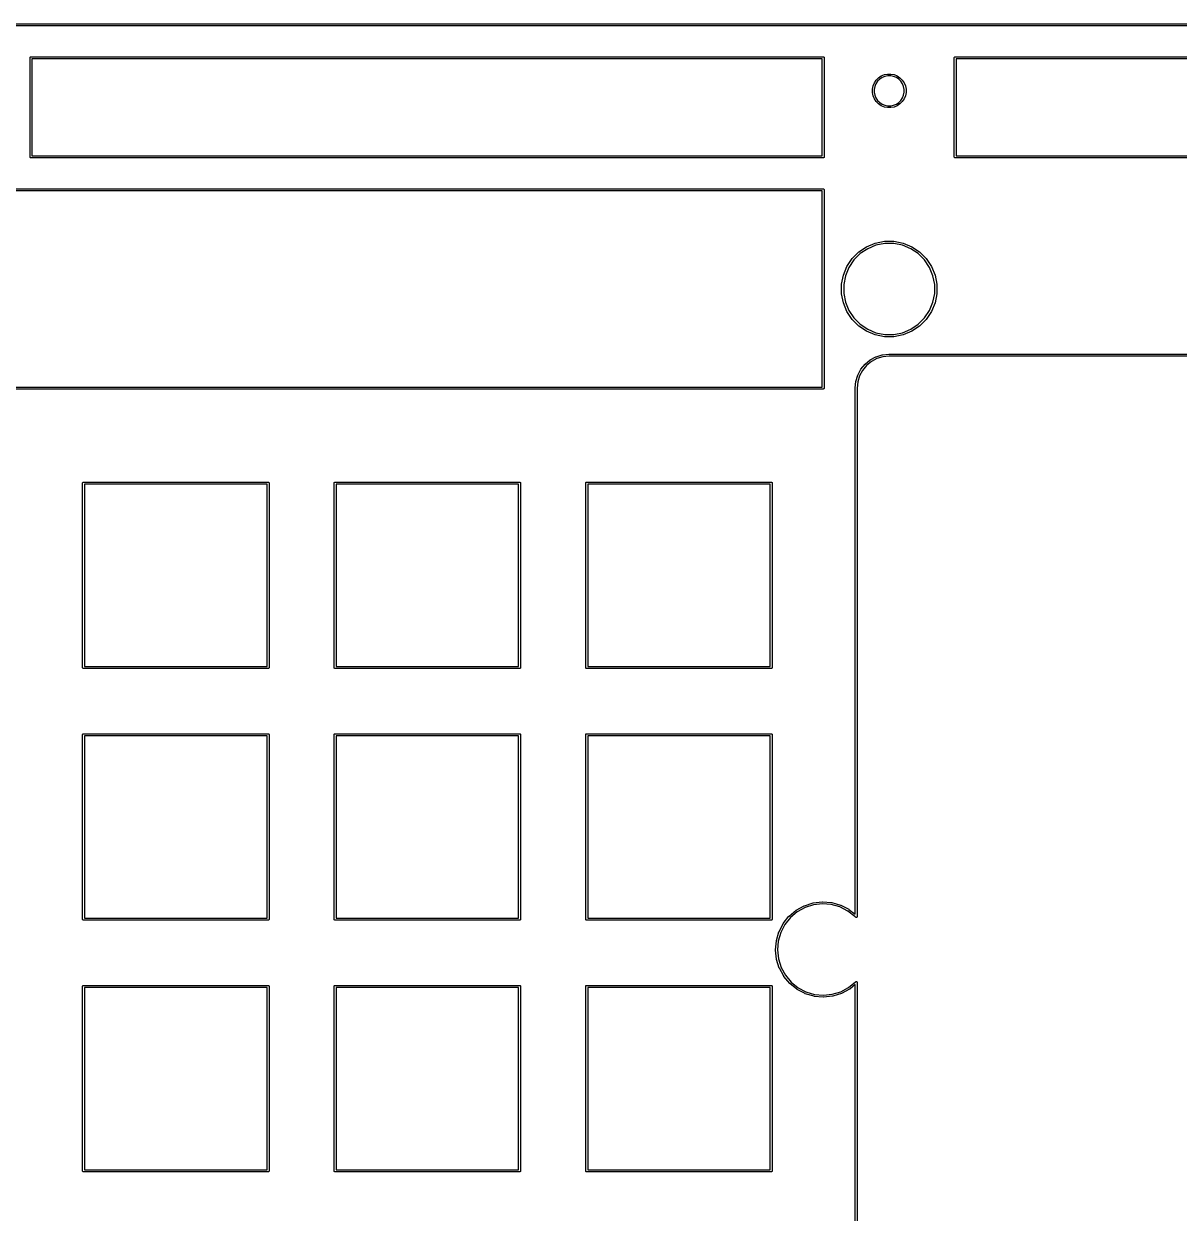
# Model space of a CAD drawing. Extents: x 22 to 393, y -205 to -25.
# Drawn here: x 119.5 to 207, y -115 to -24.9 of the extents above; entities that cross this region are included whole.
import ezdxf

# ---------------------------------------------------------------- set-up
doc = ezdxf.new("R2010")
doc.units = 0
doc.layers.add('BLACK', color=7, linetype='CONTINUOUS')

msp = doc.modelspace()

# ---------------------------------------------------------------- linework, layer by layer
at = {"layer": 'BLACK', "linetype": 'CONTINUOUS'}
for p, q in [((27.4963, -24.925), (387.504, -24.925)), ((387.497, -25.075), (27.5028, -25.075)), ((119.925, -27.5), (119.926, -27.4853)), ((119.925, -27.5037), (119.925, -27.5)), ((119.925, -34.9963), (119.925, -27.5037)), ((119.926, -27.4853), (119.93, -27.4712)), ((119.93, -27.4712), (119.937, -27.4581)), ((119.937, -27.4581), (119.947, -27.4467)), ((119.947, -27.4467), (119.958, -27.4373)), ((119.958, -27.4373), (119.971, -27.4304)), ((119.971, -27.4304), (119.985, -27.4261)), ((119.985, -27.4261), (119.996, -27.425)), ((119.996, -27.425), (120, -27.4246)), ((120, -27.4246), (120.004, -27.425)), ((120.004, -27.425), (179.996, -27.425)), ((120.075, -27.575), (120.075, -34.925)), ((179.925, -27.575), (120.075, -27.575)), ((179.925, -34.925), (179.925, -27.575)), ((179.996, -27.425), (180, -27.4246)), ((180, -27.4246), (180.004, -27.425)), ((180.004, -27.425), (180.015, -27.4261)), ((180.015, -27.4261), (180.029, -27.4304)), ((180.029, -27.4304), (180.042, -27.4373)), ((180.042, -27.4373), (180.053, -27.4467)), ((180.053, -27.4467), (180.063, -27.4581)), ((180.063, -27.4581), (180.07, -27.4712)), ((180.07, -27.4712), (180.074, -27.4853)), ((180.074, -27.4853), (180.075, -27.5)), ((180.075, -27.5), (180.075, -27.5037)), ((180.075, -27.5037), (180.075, -34.9963)), ((189.925, -27.5), (189.926, -27.4853)), ((189.925, -27.5037), (189.925, -27.5)), ((189.925, -34.9963), (189.925, -27.5037)), ((189.926, -27.4853), (189.93, -27.4712)), ((189.93, -27.4712), (189.937, -27.4581)), ((189.937, -27.4581), (189.947, -27.4467)), ((189.947, -27.4467), (189.958, -27.4373)), ((189.958, -27.4373), (189.971, -27.4304)), ((189.971, -27.4304), (189.985, -27.4261)), ((189.985, -27.4261), (189.996, -27.425)), ((189.996, -27.425), (190, -27.4246)), ((190, -27.4246), (190.004, -27.425)), ((190.004, -27.425), (214.996, -27.425)), ((190.075, -27.575), (190.075, -34.925)), ((214.925, -27.575), (190.075, -27.575)), ((184.397, -28.8711), (184.628, -28.7751)), ((184.628, -28.7751), (184.875, -28.7262)), ((184.875, -28.7262), (185.125, -28.7262)), ((185.125, -28.7262), (185.372, -28.7751)), ((185.372, -28.7751), (185.603, -28.8711)), ((183.726, -29.8745), (183.775, -29.6284)), ((183.775, -29.6284), (183.871, -29.3966)), ((183.909, -29.6691), (183.865, -29.8883)), ((183.871, -29.3966), (184.011, -29.188)), ((183.995, -29.4626), (183.909, -29.6691)), ((184.119, -29.2768), (183.995, -29.4626)), ((184.011, -29.188), (184.188, -29.0105)), ((184.277, -29.1188), (184.119, -29.2768)), ((184.188, -29.0105), (184.397, -28.8711)), ((184.463, -28.9946), (184.277, -29.1188)), ((184.669, -28.9091), (184.463, -28.9946)), ((184.888, -28.8655), (184.669, -28.9091)), ((185.112, -28.8655), (184.888, -28.8655)), ((185.331, -28.9091), (185.112, -28.8655)), ((185.537, -28.9946), (185.331, -28.9091)), ((185.723, -29.1188), (185.537, -28.9946)), ((185.603, -28.8711), (185.812, -29.0105)), ((185.881, -29.2768), (185.723, -29.1188)), ((185.812, -29.0105), (185.989, -29.188)), ((186.005, -29.4626), (185.881, -29.2768)), ((185.989, -29.188), (186.129, -29.3966)), ((186.091, -29.6691), (186.005, -29.4626)), ((186.135, -29.8883), (186.091, -29.6691)), ((186.129, -29.3966), (186.225, -29.6284)), ((186.225, -29.6284), (186.274, -29.8745)), ((183.726, -30.1255), (183.726, -29.8745)), ((183.775, -30.3716), (183.726, -30.1255)), ((183.871, -30.6034), (183.775, -30.3716)), ((183.865, -29.8883), (183.865, -30.1117)), ((183.865, -30.1117), (183.909, -30.3309)), ((184.011, -30.812), (183.871, -30.6034)), ((183.909, -30.3309), (183.995, -30.5374)), ((183.995, -30.5374), (184.119, -30.7232)), ((185.881, -30.7232), (186.005, -30.5374)), ((186.129, -30.6034), (185.989, -30.812)), ((186.005, -30.5374), (186.091, -30.3309)), ((186.091, -30.3309), (186.135, -30.1117)), ((186.225, -30.3716), (186.129, -30.6034)), ((186.135, -30.1117), (186.135, -29.8883)), ((186.274, -30.1255), (186.225, -30.3716)), ((186.274, -29.8745), (186.274, -30.1255)), ((184.188, -30.9895), (184.011, -30.812)), ((184.119, -30.7232), (184.277, -30.8812)), ((184.397, -31.1289), (184.188, -30.9895)), ((184.277, -30.8812), (184.463, -31.0054)), ((184.628, -31.2249), (184.397, -31.1289)), ((184.463, -31.0054), (184.669, -31.0909)), ((184.875, -31.2738), (184.628, -31.2249)), ((184.669, -31.0909), (184.888, -31.1345)), ((185.125, -31.2738), (184.875, -31.2738)), ((184.888, -31.1345), (185.112, -31.1345)), ((185.112, -31.1345), (185.331, -31.0909)), ((185.372, -31.2249), (185.125, -31.2738)), ((185.331, -31.0909), (185.537, -31.0054)), ((185.603, -31.1289), (185.372, -31.2249)), ((185.537, -31.0054), (185.723, -30.8812)), ((185.812, -30.9895), (185.603, -31.1289)), ((185.723, -30.8812), (185.881, -30.7232)), ((185.989, -30.812), (185.812, -30.9895)), ((119.925, -35), (119.925, -34.9963)), ((119.926, -35.0147), (119.925, -35)), ((119.93, -35.0288), (119.926, -35.0147)), ((119.937, -35.0419), (119.93, -35.0288)), ((119.947, -35.0533), (119.937, -35.0419)), ((119.958, -35.0627), (119.947, -35.0533)), ((119.971, -35.0696), (119.958, -35.0627)), ((119.985, -35.0739), (119.971, -35.0696)), ((120, -35.0754), (119.985, -35.0739)), ((120.004, -35.075), (120, -35.0754)), ((179.996, -35.075), (120.004, -35.075)), ((120.075, -34.925), (179.925, -34.925)), ((180, -35.0754), (179.996, -35.075)), ((180.004, -35.075), (180, -35.0754)), ((180.015, -35.0739), (180.004, -35.075)), ((180.029, -35.0696), (180.015, -35.0739)), ((180.042, -35.0627), (180.029, -35.0696)), ((180.053, -35.0533), (180.042, -35.0627)), ((180.063, -35.0419), (180.053, -35.0533)), ((180.07, -35.0288), (180.063, -35.0419)), ((180.074, -35.0147), (180.07, -35.0288)), ((180.075, -35), (180.074, -35.0147)), ((180.075, -34.9963), (180.075, -35)), ((189.925, -35), (189.925, -34.9963)), ((189.926, -35.0147), (189.925, -35)), ((189.93, -35.0288), (189.926, -35.0147)), ((189.937, -35.0419), (189.93, -35.0288)), ((189.947, -35.0533), (189.937, -35.0419)), ((189.958, -35.0627), (189.947, -35.0533)), ((189.971, -35.0696), (189.958, -35.0627)), ((189.985, -35.0739), (189.971, -35.0696)), ((190, -35.0754), (189.985, -35.0739)), ((190.004, -35.075), (190, -35.0754)), ((214.996, -35.075), (190.004, -35.075)), ((190.075, -34.925), (214.925, -34.925)), ((75.0037, -37.425), (179.996, -37.425)), ((179.925, -37.575), (75.075, -37.575)), ((179.925, -52.425), (179.925, -37.575)), ((179.996, -37.425), (180, -37.4246)), ((180, -37.4246), (180.004, -37.425)), ((180.004, -37.425), (180.015, -37.4261)), ((180.015, -37.4261), (180.029, -37.4304)), ((180.029, -37.4304), (180.042, -37.4373)), ((180.042, -37.4373), (180.053, -37.4467)), ((180.053, -37.4467), (180.063, -37.4581)), ((180.063, -37.4581), (180.07, -37.4712)), ((180.07, -37.4712), (180.074, -37.4853)), ((180.074, -37.4853), (180.075, -37.5)), ((180.075, -37.5), (180.075, -37.5037)), ((180.075, -37.5037), (180.075, -52.4963)), ((183.946, -41.5258), (184.644, -41.3869)), ((184.644, -41.3869), (185.356, -41.3869)), ((185.356, -41.3869), (186.054, -41.5258)), ((182.194, -42.6968), (182.697, -42.1936)), ((182.697, -42.1936), (183.289, -41.7982)), ((183.369, -41.9481), (182.805, -42.325)), ((183.289, -41.7982), (183.946, -41.5258)), ((183.995, -41.6885), (183.369, -41.9481)), ((184.661, -41.5561), (183.995, -41.6885)), ((185.339, -41.5561), (184.661, -41.5561)), ((186.005, -41.6885), (185.339, -41.5561)), ((186.631, -41.9481), (186.005, -41.6885)), ((186.054, -41.5258), (186.711, -41.7982)), ((187.195, -42.325), (186.631, -41.9481)), ((186.711, -41.7982), (187.303, -42.1936)), ((187.303, -42.1936), (187.806, -42.6968)), ((181.798, -43.2886), (182.194, -42.6968)), ((182.325, -42.8047), (181.948, -43.3687)), ((182.805, -42.325), (182.325, -42.8047)), ((187.675, -42.8047), (187.195, -42.325)), ((188.052, -43.3687), (187.675, -42.8047)), ((187.806, -42.6968), (188.202, -43.2886)), ((181.387, -44.6441), (181.526, -43.9461)), ((181.526, -43.9461), (181.798, -43.2886)), ((181.688, -43.9955), (181.556, -44.6608)), ((181.948, -43.3687), (181.688, -43.9955)), ((188.312, -43.9955), (188.052, -43.3687)), ((188.202, -43.2886), (188.474, -43.9461)), ((188.444, -44.6608), (188.312, -43.9955)), ((188.474, -43.9461), (188.613, -44.6441)), ((181.387, -45.3559), (181.387, -44.6441)), ((181.556, -44.6608), (181.556, -45.3392)), ((188.444, -45.3392), (188.444, -44.6608)), ((188.613, -44.6441), (188.613, -45.3559)), ((181.526, -46.0539), (181.387, -45.3559)), ((181.556, -45.3392), (181.688, -46.0045)), ((188.312, -46.0045), (188.444, -45.3392)), ((188.613, -45.3559), (188.474, -46.0539)), ((181.798, -46.7114), (181.526, -46.0539)), ((181.688, -46.0045), (181.948, -46.6313)), ((182.194, -47.3032), (181.798, -46.7114)), ((181.948, -46.6313), (182.325, -47.1953)), ((187.675, -47.1953), (188.052, -46.6313)), ((188.202, -46.7114), (187.806, -47.3032)), ((188.052, -46.6313), (188.312, -46.0045)), ((188.474, -46.0539), (188.202, -46.7114)), ((182.697, -47.8064), (182.194, -47.3032)), ((182.325, -47.1953), (182.805, -47.675)), ((182.805, -47.675), (183.369, -48.0519)), ((186.631, -48.0519), (187.195, -47.675)), ((187.195, -47.675), (187.675, -47.1953)), ((187.806, -47.3032), (187.303, -47.8064)), ((183.289, -48.2018), (182.697, -47.8064)), ((183.946, -48.4742), (183.289, -48.2018)), ((183.369, -48.0519), (183.995, -48.3115)), ((184.644, -48.6131), (183.946, -48.4742)), ((183.995, -48.3115), (184.661, -48.4439)), ((185.356, -48.6131), (184.644, -48.6131)), ((184.661, -48.4439), (185.339, -48.4439)), ((185.339, -48.4439), (186.005, -48.3115)), ((186.054, -48.4742), (185.356, -48.6131)), ((186.005, -48.3115), (186.631, -48.0519)), ((186.711, -48.2018), (186.054, -48.4742)), ((187.303, -47.8064), (186.711, -48.2018)), ((183.178, -50.6806), (183.554, -50.3696)), ((183.554, -50.3696), (183.555, -50.369)), ((183.554, -50.3696), (183.554, -50.3696)), ((183.554, -50.3696), (183.554, -50.3696)), ((183.555, -50.369), (183.561, -50.3652)), ((183.561, -50.3652), (183.566, -50.3614)), ((183.566, -50.3614), (183.996, -50.1294)), ((184.06, -50.2648), (183.644, -50.4899)), ((183.996, -50.1289), (184.003, -50.1263)), ((183.996, -50.1294), (183.996, -50.1289)), ((184.003, -50.1263), (184.009, -50.1237)), ((184.009, -50.1237), (184.475, -49.9794)), ((184.512, -50.1249), (184.06, -50.2648)), ((184.475, -49.9794), (184.476, -49.9791)), ((184.475, -49.9794), (184.475, -49.9794)), ((184.476, -49.9791), (184.483, -49.9778)), ((184.483, -49.9778), (184.489, -49.9765)), ((184.489, -49.9765), (184.975, -49.9255)), ((184.987, -50.075), (184.512, -50.1249)), ((184.975, -49.9255), (184.976, -49.9254)), ((184.976, -49.9254), (184.979, -49.9254)), ((184.979, -49.9254), (184.982, -49.9251)), ((184.982, -49.9251), (184.996, -49.925)), ((185, -50.075), (184.987, -50.075)), ((184.996, -49.925), (184.996, -49.925)), ((184.996, -49.925), (220.004, -49.925)), ((219.996, -50.075), (185, -50.075)), ((182.622, -51.5121), (182.851, -51.0813)), ((182.98, -51.1582), (182.758, -51.576)), ((182.851, -51.0813), (182.852, -51.0804)), ((182.852, -51.0804), (182.856, -51.0748)), ((182.856, -51.0748), (182.86, -51.0691)), ((182.86, -51.0691), (183.168, -50.691)), ((183.28, -50.7915), (182.98, -51.1582)), ((183.168, -50.691), (183.169, -50.6902)), ((183.169, -50.6902), (183.173, -50.6855)), ((183.173, -50.6855), (183.178, -50.6806)), ((183.644, -50.4899), (183.28, -50.7915)), ((182.425, -52.4927), (182.473, -52.0071)), ((182.473, -52.0061), (182.474, -51.9994)), ((182.473, -52.0071), (182.473, -52.0061)), ((182.473, -52.0071), (182.473, -52.0071)), ((182.473, -52.0071), (182.473, -52.0071)), ((182.474, -51.9994), (182.476, -51.9927)), ((182.476, -51.9927), (182.617, -51.5256)), ((182.622, -52.0291), (182.575, -52.5037)), ((182.617, -51.5246), (182.62, -51.5184)), ((182.617, -51.5256), (182.617, -51.5246)), ((182.62, -51.5184), (182.622, -51.5121)), ((182.758, -51.576), (182.622, -52.0291)), ((179.996, -52.575), (75.0037, -52.575)), ((75.075, -52.425), (179.925, -52.425)), ((180, -52.5754), (179.996, -52.575)), ((180.004, -52.575), (180, -52.5754)), ((180.015, -52.5739), (180.004, -52.575)), ((180.029, -52.5696), (180.015, -52.5739)), ((180.042, -52.5627), (180.029, -52.5696)), ((180.053, -52.5533), (180.042, -52.5627)), ((180.063, -52.5419), (180.053, -52.5533)), ((180.07, -52.5288), (180.063, -52.5419)), ((180.074, -52.5147), (180.07, -52.5288)), ((180.075, -52.5), (180.074, -52.5147)), ((180.075, -52.4963), (180.075, -52.5)), ((182.425, -52.4963), (182.425, -52.4927)), ((182.425, -52.4927), (182.425, -52.4927)), ((182.425, -92.3354), (182.425, -52.4963)), ((182.575, -52.5037), (182.575, -92.5)), ((123.907, -59.69), (123.909, -59.6751)), ((123.908, -59.6937), (123.907, -59.69)), ((123.908, -73.6563), (123.908, -59.6937)), ((123.909, -59.6751), (123.913, -59.6607)), ((123.913, -59.6607), (123.92, -59.6475)), ((123.92, -59.6475), (123.93, -59.6359)), ((123.93, -59.6359), (123.941, -59.6263)), ((123.941, -59.6263), (123.954, -59.6193)), ((123.954, -59.6193), (123.969, -59.6149)), ((123.969, -59.6149), (123.98, -59.6138)), ((123.98, -59.6138), (123.984, -59.6134)), ((123.984, -59.6134), (123.987, -59.6138)), ((123.987, -59.6138), (137.95, -59.6138)), ((124.06, -59.7662), (124.06, -73.5838)), ((137.878, -59.7662), (124.06, -59.7662)), ((137.878, -73.5838), (137.878, -59.7662)), ((137.95, -59.6138), (137.954, -59.6134)), ((137.954, -59.6134), (137.957, -59.6138)), ((137.957, -59.6138), (137.969, -59.6149)), ((137.969, -59.6149), (137.983, -59.6193)), ((137.983, -59.6193), (137.996, -59.6263)), ((137.996, -59.6263), (138.008, -59.6359)), ((138.008, -59.6359), (138.017, -59.6475)), ((138.017, -59.6475), (138.024, -59.6607)), ((138.024, -59.6607), (138.029, -59.6751)), ((138.029, -59.6751), (138.03, -59.69)), ((138.03, -59.69), (138.03, -59.6937)), ((138.03, -59.6937), (138.03, -73.6563)), ((142.957, -59.69), (142.959, -59.6751)), ((142.958, -59.6937), (142.957, -59.69)), ((142.958, -73.6563), (142.958, -59.6937)), ((142.959, -59.6751), (142.963, -59.6607)), ((142.963, -59.6607), (142.97, -59.6475)), ((142.97, -59.6475), (142.98, -59.6359)), ((142.98, -59.6359), (142.991, -59.6263)), ((142.991, -59.6263), (143.004, -59.6193)), ((143.004, -59.6193), (143.019, -59.6149)), ((143.019, -59.6149), (143.03, -59.6138)), ((143.03, -59.6138), (143.034, -59.6134)), ((143.034, -59.6134), (143.037, -59.6138)), ((143.037, -59.6138), (157, -59.6138)), ((143.11, -59.7662), (143.11, -73.5838)), ((156.928, -59.7662), (143.11, -59.7662)), ((156.928, -73.5838), (156.928, -59.7662)), ((157, -59.6138), (157.004, -59.6134)), ((157.004, -59.6134), (157.007, -59.6138)), ((157.007, -59.6138), (157.019, -59.6149)), ((157.019, -59.6149), (157.033, -59.6193)), ((157.033, -59.6193), (157.046, -59.6263)), ((157.046, -59.6263), (157.058, -59.6359)), ((157.058, -59.6359), (157.067, -59.6475)), ((157.067, -59.6475), (157.074, -59.6607)), ((157.074, -59.6607), (157.079, -59.6751)), ((157.079, -59.6751), (157.08, -59.69)), ((157.08, -59.69), (157.08, -59.6937)), ((157.08, -59.6937), (157.08, -73.6563)), ((162.007, -59.69), (162.009, -59.6751)), ((162.008, -59.6937), (162.007, -59.69)), ((162.008, -73.6563), (162.008, -59.6937)), ((162.009, -59.6751), (162.013, -59.6607)), ((162.013, -59.6607), (162.02, -59.6475)), ((162.02, -59.6475), (162.03, -59.6359)), ((162.03, -59.6359), (162.041, -59.6263)), ((162.041, -59.6263), (162.054, -59.6193)), ((162.054, -59.6193), (162.069, -59.6149)), ((162.069, -59.6149), (162.08, -59.6138)), ((162.08, -59.6138), (162.084, -59.6134)), ((162.084, -59.6134), (162.087, -59.6138)), ((162.087, -59.6138), (176.05, -59.6138)), ((162.16, -59.7662), (162.16, -73.5838)), ((175.978, -59.7662), (162.16, -59.7662)), ((175.978, -73.5838), (175.978, -59.7662)), ((176.05, -59.6138), (176.054, -59.6134)), ((176.054, -59.6134), (176.057, -59.6138)), ((176.057, -59.6138), (176.069, -59.6149)), ((176.069, -59.6149), (176.083, -59.6193)), ((176.083, -59.6193), (176.096, -59.6263)), ((176.096, -59.6263), (176.108, -59.6359)), ((176.108, -59.6359), (176.117, -59.6475)), ((176.117, -59.6475), (176.124, -59.6607)), ((176.124, -59.6607), (176.129, -59.6751)), ((176.129, -59.6751), (176.13, -59.69)), ((176.13, -59.69), (176.13, -59.6937)), ((176.13, -59.6937), (176.13, -73.6563)), ((123.907, -73.66), (123.908, -73.6563)), ((123.909, -73.6749), (123.907, -73.66)), ((123.913, -73.6893), (123.909, -73.6749)), ((123.92, -73.7025), (123.913, -73.6893)), ((123.93, -73.7141), (123.92, -73.7025)), ((123.941, -73.7237), (123.93, -73.7141)), ((123.954, -73.7307), (123.941, -73.7237)), ((123.969, -73.7351), (123.954, -73.7307)), ((123.984, -73.7366), (123.969, -73.7351)), ((123.987, -73.7362), (123.984, -73.7366)), ((137.95, -73.7362), (123.987, -73.7362)), ((124.06, -73.5838), (137.878, -73.5838)), ((137.954, -73.7366), (137.95, -73.7362)), ((137.957, -73.7362), (137.954, -73.7366)), ((137.969, -73.7351), (137.957, -73.7362)), ((137.983, -73.7307), (137.969, -73.7351)), ((137.996, -73.7237), (137.983, -73.7307)), ((138.008, -73.7141), (137.996, -73.7237)), ((138.017, -73.7025), (138.008, -73.7141)), ((138.024, -73.6893), (138.017, -73.7025)), ((138.029, -73.6749), (138.024, -73.6893)), ((138.03, -73.66), (138.029, -73.6749)), ((138.03, -73.6563), (138.03, -73.66)), ((142.957, -73.66), (142.958, -73.6563)), ((142.959, -73.6749), (142.957, -73.66)), ((142.963, -73.6893), (142.959, -73.6749)), ((142.97, -73.7025), (142.963, -73.6893)), ((142.98, -73.7141), (142.97, -73.7025)), ((142.991, -73.7237), (142.98, -73.7141)), ((143.004, -73.7307), (142.991, -73.7237)), ((143.019, -73.7351), (143.004, -73.7307)), ((143.034, -73.7366), (143.019, -73.7351)), ((143.037, -73.7362), (143.034, -73.7366)), ((157, -73.7362), (143.037, -73.7362)), ((143.11, -73.5838), (156.928, -73.5838)), ((157.004, -73.7366), (157, -73.7362)), ((157.007, -73.7362), (157.004, -73.7366)), ((157.019, -73.7351), (157.007, -73.7362)), ((157.033, -73.7307), (157.019, -73.7351)), ((157.046, -73.7237), (157.033, -73.7307)), ((157.058, -73.7141), (157.046, -73.7237)), ((157.067, -73.7025), (157.058, -73.7141)), ((157.074, -73.6893), (157.067, -73.7025)), ((157.079, -73.6749), (157.074, -73.6893)), ((157.08, -73.66), (157.079, -73.6749)), ((157.08, -73.6563), (157.08, -73.66)), ((162.007, -73.66), (162.008, -73.6563)), ((162.009, -73.6749), (162.007, -73.66)), ((162.013, -73.6893), (162.009, -73.6749)), ((162.02, -73.7025), (162.013, -73.6893)), ((162.03, -73.7141), (162.02, -73.7025)), ((162.041, -73.7237), (162.03, -73.7141)), ((162.054, -73.7307), (162.041, -73.7237)), ((162.069, -73.7351), (162.054, -73.7307)), ((162.084, -73.7366), (162.069, -73.7351)), ((162.087, -73.7362), (162.084, -73.7366)), ((176.05, -73.7362), (162.087, -73.7362)), ((162.16, -73.5838), (175.978, -73.5838)), ((176.054, -73.7366), (176.05, -73.7362)), ((176.057, -73.7362), (176.054, -73.7366)), ((176.069, -73.7351), (176.057, -73.7362)), ((176.083, -73.7307), (176.069, -73.7351)), ((176.096, -73.7237), (176.083, -73.7307)), ((176.108, -73.7141), (176.096, -73.7237)), ((176.117, -73.7025), (176.108, -73.7141)), ((176.124, -73.6893), (176.117, -73.7025)), ((176.129, -73.6749), (176.124, -73.6893)), ((176.13, -73.66), (176.129, -73.6749)), ((176.13, -73.6563), (176.13, -73.66)), ((123.907, -78.74), (123.909, -78.7251)), ((123.908, -78.7437), (123.907, -78.74)), ((123.908, -92.7063), (123.908, -78.7437)), ((123.909, -78.7251), (123.913, -78.7107)), ((123.913, -78.7107), (123.92, -78.6975)), ((123.92, -78.6975), (123.93, -78.6859)), ((123.93, -78.6859), (123.941, -78.6763)), ((123.941, -78.6763), (123.954, -78.6693)), ((123.954, -78.6693), (123.969, -78.6649)), ((123.969, -78.6649), (123.98, -78.6638)), ((123.98, -78.6638), (123.984, -78.6634)), ((123.984, -78.6634), (123.987, -78.6638)), ((123.987, -78.6638), (137.95, -78.6638)), ((124.06, -78.8162), (124.06, -92.6338)), ((137.878, -78.8162), (124.06, -78.8162)), ((137.878, -92.6338), (137.878, -78.8162)), ((137.95, -78.6638), (137.954, -78.6634)), ((137.954, -78.6634), (137.957, -78.6638)), ((137.957, -78.6638), (137.969, -78.6649)), ((137.969, -78.6649), (137.983, -78.6693)), ((137.983, -78.6693), (137.996, -78.6763)), ((137.996, -78.6763), (138.008, -78.6859)), ((138.008, -78.6859), (138.017, -78.6975)), ((138.017, -78.6975), (138.024, -78.7107)), ((138.024, -78.7107), (138.029, -78.7251)), ((138.029, -78.7251), (138.03, -78.74)), ((138.03, -78.74), (138.03, -78.7437)), ((138.03, -78.7437), (138.03, -92.7063)), ((142.957, -78.74), (142.959, -78.7251)), ((142.958, -78.7437), (142.957, -78.74)), ((142.958, -92.7063), (142.958, -78.7437)), ((142.959, -78.7251), (142.963, -78.7107)), ((142.963, -78.7107), (142.97, -78.6975)), ((142.97, -78.6975), (142.98, -78.6859)), ((142.98, -78.6859), (142.991, -78.6763)), ((142.991, -78.6763), (143.004, -78.6693)), ((143.004, -78.6693), (143.019, -78.6649)), ((143.019, -78.6649), (143.03, -78.6638)), ((143.03, -78.6638), (143.034, -78.6634)), ((143.034, -78.6634), (143.037, -78.6638)), ((143.037, -78.6638), (157, -78.6638)), ((143.11, -78.8162), (143.11, -92.6338)), ((156.928, -78.8162), (143.11, -78.8162)), ((156.928, -92.6338), (156.928, -78.8162)), ((157, -78.6638), (157.004, -78.6634)), ((157.004, -78.6634), (157.007, -78.6638)), ((157.007, -78.6638), (157.019, -78.6649)), ((157.019, -78.6649), (157.033, -78.6693)), ((157.033, -78.6693), (157.046, -78.6763)), ((157.046, -78.6763), (157.058, -78.6859)), ((157.058, -78.6859), (157.067, -78.6975)), ((157.067, -78.6975), (157.074, -78.7107)), ((157.074, -78.7107), (157.079, -78.7251)), ((157.079, -78.7251), (157.08, -78.74)), ((157.08, -78.74), (157.08, -78.7437)), ((157.08, -78.7437), (157.08, -92.7063)), ((162.007, -78.74), (162.009, -78.7251)), ((162.008, -78.7437), (162.007, -78.74)), ((162.008, -92.7063), (162.008, -78.7437)), ((162.009, -78.7251), (162.013, -78.7107)), ((162.013, -78.7107), (162.02, -78.6975)), ((162.02, -78.6975), (162.03, -78.6859)), ((162.03, -78.6859), (162.041, -78.6763)), ((162.041, -78.6763), (162.054, -78.6693)), ((162.054, -78.6693), (162.069, -78.6649)), ((162.069, -78.6649), (162.08, -78.6638)), ((162.08, -78.6638), (162.084, -78.6634)), ((162.084, -78.6634), (162.087, -78.6638)), ((162.087, -78.6638), (176.05, -78.6638)), ((162.16, -78.8162), (162.16, -92.6338)), ((175.978, -78.8162), (162.16, -78.8162)), ((175.978, -92.6338), (175.978, -78.8162)), ((176.05, -78.6638), (176.054, -78.6634)), ((176.054, -78.6634), (176.057, -78.6638)), ((176.057, -78.6638), (176.069, -78.6649)), ((176.069, -78.6649), (176.083, -78.6693)), ((176.083, -78.6693), (176.096, -78.6763)), ((176.096, -78.6763), (176.108, -78.6859)), ((176.108, -78.6859), (176.117, -78.6975)), ((176.117, -78.6975), (176.124, -78.7107)), ((176.124, -78.7107), (176.129, -78.7251)), ((176.129, -78.7251), (176.13, -78.74)), ((176.13, -78.74), (176.13, -78.7437)), ((176.13, -78.7437), (176.13, -92.7063)), ((177.956, -92.0242), (178.56, -91.6897)), ((178.626, -91.8244), (178.035, -92.1518)), ((178.56, -91.6892), (178.567, -91.6866)), ((178.56, -91.6896), (178.56, -91.6892)), ((178.56, -91.6897), (178.56, -91.6896)), ((178.56, -91.6897), (178.56, -91.6897)), ((178.567, -91.6866), (178.573, -91.6838)), ((178.573, -91.6838), (179.23, -91.4729)), ((179.269, -91.618), (178.626, -91.8244)), ((179.23, -91.4729), (179.231, -91.4726)), ((179.23, -91.4729), (179.23, -91.4729)), ((179.231, -91.4726), (179.238, -91.4712)), ((179.238, -91.4712), (179.244, -91.4698)), ((179.244, -91.4698), (179.93, -91.3905)), ((179.94, -91.5404), (179.269, -91.618)), ((179.93, -91.3905), (179.931, -91.3904)), ((179.93, -91.3905), (179.93, -91.3905)), ((179.931, -91.3904), (179.938, -91.3904)), ((179.938, -91.3904), (179.944, -91.3902)), ((180.613, -91.5945), (179.94, -91.5404)), ((179.944, -91.3902), (180.632, -91.4456)), ((181.263, -91.7784), (180.613, -91.5945)), ((180.632, -91.4456), (180.632, -91.4456)), ((180.632, -91.4456), (180.632, -91.4456)), ((180.632, -91.4456), (180.633, -91.4457)), ((180.633, -91.4457), (180.64, -91.447)), ((180.64, -91.447), (180.647, -91.4482)), ((180.647, -91.4482), (181.31, -91.6361)), ((181.864, -92.085), (181.263, -91.7784)), ((181.31, -91.6361), (181.31, -91.6361)), ((181.31, -91.6361), (181.31, -91.6361)), ((181.31, -91.6361), (181.311, -91.6363)), ((181.311, -91.6363), (181.318, -91.6389)), ((181.318, -91.6389), (181.324, -91.6414)), ((181.324, -91.6414), (181.939, -91.9547)), ((123.907, -92.71), (123.908, -92.7063)), ((123.909, -92.7249), (123.907, -92.71)), ((123.913, -92.7393), (123.909, -92.7249)), ((124.06, -92.6338), (137.878, -92.6338)), ((138.029, -92.7249), (138.024, -92.7393)), ((138.03, -92.71), (138.029, -92.7249)), ((138.03, -92.7063), (138.03, -92.71)), ((142.957, -92.71), (142.958, -92.7063)), ((142.959, -92.7249), (142.957, -92.71)), ((142.963, -92.7393), (142.959, -92.7249)), ((143.11, -92.6338), (156.928, -92.6338)), ((157.079, -92.7249), (157.074, -92.7393)), ((157.08, -92.71), (157.079, -92.7249)), ((157.08, -92.7063), (157.08, -92.71)), ((162.007, -92.71), (162.008, -92.7063)), ((162.009, -92.7249), (162.007, -92.71)), ((162.013, -92.7393), (162.009, -92.7249)), ((162.16, -92.6338), (175.978, -92.6338)), ((176.129, -92.7249), (176.124, -92.7393)), ((176.13, -92.71), (176.129, -92.7249)), ((176.13, -92.7063), (176.13, -92.71)), ((176.976, -93.0276), (177.407, -92.4884)), ((177.519, -92.5877), (177.098, -93.1155)), ((177.407, -92.4875), (177.412, -92.4827)), ((177.407, -92.4884), (177.407, -92.4875)), ((177.407, -92.4884), (177.407, -92.4884)), ((177.407, -92.4884), (177.407, -92.4884)), ((177.412, -92.4827), (177.417, -92.4779)), ((177.417, -92.4779), (177.944, -92.0325)), ((178.035, -92.1518), (177.519, -92.5877)), ((177.944, -92.0325), (177.945, -92.0318)), ((177.944, -92.0325), (177.944, -92.0325)), ((177.944, -92.0325), (177.944, -92.0325)), ((177.945, -92.0318), (177.95, -92.028)), ((177.95, -92.028), (177.956, -92.0242)), ((182.398, -92.5046), (181.864, -92.085)), ((181.939, -91.9547), (181.94, -91.9551)), ((181.94, -91.9551), (181.946, -91.9589)), ((181.946, -91.9589), (181.951, -91.9625)), ((181.951, -91.9625), (182.425, -92.3354)), ((182.445, -92.5507), (182.398, -92.5046)), ((182.447, -92.5533), (182.445, -92.5507)), ((182.458, -92.5627), (182.447, -92.5533)), ((182.471, -92.5696), (182.458, -92.5627)), ((182.485, -92.5739), (182.471, -92.5696)), ((182.5, -92.5754), (182.485, -92.5739)), ((182.515, -92.5739), (182.5, -92.5754)), ((182.529, -92.5696), (182.515, -92.5739)), ((182.542, -92.5627), (182.529, -92.5696)), ((182.553, -92.5533), (182.542, -92.5627)), ((182.563, -92.5419), (182.553, -92.5533)), ((182.57, -92.5288), (182.563, -92.5419)), ((182.574, -92.5147), (182.57, -92.5288)), ((182.575, -92.5037), (182.574, -92.5147)), ((182.575, -92.5), (182.575, -92.5)), ((182.575, -92.5), (182.575, -92.5)), ((182.575, -92.5), (182.575, -92.5037)), ((123.92, -92.7525), (123.913, -92.7393)), ((123.93, -92.7641), (123.92, -92.7525)), ((123.941, -92.7737), (123.93, -92.7641)), ((123.954, -92.7807), (123.941, -92.7737)), ((123.969, -92.7851), (123.954, -92.7807)), ((123.984, -92.7866), (123.969, -92.7851)), ((123.987, -92.7862), (123.984, -92.7866)), ((137.95, -92.7862), (123.987, -92.7862)), ((137.954, -92.7866), (137.95, -92.7862)), ((137.957, -92.7862), (137.954, -92.7866)), ((137.969, -92.7851), (137.957, -92.7862)), ((137.983, -92.7807), (137.969, -92.7851)), ((137.996, -92.7737), (137.983, -92.7807)), ((138.008, -92.7641), (137.996, -92.7737)), ((138.017, -92.7525), (138.008, -92.7641)), ((138.024, -92.7393), (138.017, -92.7525)), ((142.97, -92.7525), (142.963, -92.7393)), ((142.98, -92.7641), (142.97, -92.7525)), ((142.991, -92.7737), (142.98, -92.7641)), ((143.004, -92.7807), (142.991, -92.7737)), ((143.019, -92.7851), (143.004, -92.7807)), ((143.034, -92.7866), (143.019, -92.7851)), ((143.037, -92.7862), (143.034, -92.7866)), ((157, -92.7862), (143.037, -92.7862)), ((157.004, -92.7866), (157, -92.7862)), ((157.007, -92.7862), (157.004, -92.7866)), ((157.019, -92.7851), (157.007, -92.7862)), ((157.033, -92.7807), (157.019, -92.7851)), ((157.046, -92.7737), (157.033, -92.7807)), ((157.058, -92.7641), (157.046, -92.7737)), ((157.067, -92.7525), (157.058, -92.7641)), ((157.074, -92.7393), (157.067, -92.7525)), ((162.02, -92.7525), (162.013, -92.7393)), ((162.03, -92.7641), (162.02, -92.7525)), ((162.041, -92.7737), (162.03, -92.7641)), ((162.054, -92.7807), (162.041, -92.7737)), ((162.069, -92.7851), (162.054, -92.7807)), ((162.084, -92.7866), (162.069, -92.7851)), ((162.087, -92.7862), (162.084, -92.7866)), ((176.05, -92.7862), (162.087, -92.7862)), ((176.054, -92.7866), (176.05, -92.7862)), ((176.057, -92.7862), (176.054, -92.7866)), ((176.069, -92.7851), (176.057, -92.7862)), ((176.083, -92.7807), (176.069, -92.7851)), ((176.096, -92.7737), (176.083, -92.7807)), ((176.108, -92.7641), (176.096, -92.7737)), ((176.117, -92.7525), (176.108, -92.7641)), ((176.124, -92.7393), (176.117, -92.7525)), ((176.651, -93.6525), (176.968, -93.0399)), ((177.098, -93.1155), (176.787, -93.715)), ((176.968, -93.0399), (176.969, -93.039)), ((176.968, -93.0399), (176.968, -93.0399)), ((176.968, -93.0399), (176.968, -93.0399)), ((176.969, -93.039), (176.973, -93.0334)), ((176.973, -93.0334), (176.976, -93.0276)), ((176.39, -95.0305), (176.45, -94.3431)), ((176.45, -94.3421), (176.452, -94.3354)), ((176.45, -94.3431), (176.45, -94.3421)), ((176.452, -94.3354), (176.453, -94.3287)), ((176.453, -94.3287), (176.645, -93.6661)), ((176.599, -94.3635), (176.54, -95.0362)), ((176.787, -93.715), (176.599, -94.3635)), ((176.645, -93.6661), (176.646, -93.6651)), ((176.645, -93.6661), (176.645, -93.6661)), ((176.645, -93.6661), (176.645, -93.6661)), ((176.646, -93.6651), (176.648, -93.6588)), ((176.648, -93.6588), (176.651, -93.6525)), ((176.39, -95.0373), (176.39, -95.0305)), ((176.39, -95.0441), (176.39, -95.0373)), ((176.39, -95.0451), (176.39, -95.0441)), ((176.465, -95.7311), (176.39, -95.0451)), ((176.39, -95.0451), (176.39, -95.0451)), ((176.39, -95.0451), (176.39, -95.0451)), ((176.54, -95.0362), (176.613, -95.7076)), ((176.466, -95.7378), (176.465, -95.7311)), ((176.467, -95.7444), (176.466, -95.7378)), ((176.468, -95.7454), (176.467, -95.7444)), ((176.674, -96.4039), (176.468, -95.7454)), ((176.613, -95.7076), (176.815, -96.352)), ((176.677, -96.4101), (176.674, -96.4039)), ((176.679, -96.4164), (176.677, -96.4101)), ((176.68, -96.4173), (176.679, -96.4164)), ((177.01, -97.0232), (176.68, -96.4173)), ((176.68, -96.4173), (176.68, -96.4173)), ((176.68, -96.4173), (176.68, -96.4173)), ((176.815, -96.352), (177.138, -96.9449)), ((177.014, -97.0288), (177.01, -97.0232)), ((177.018, -97.0345), (177.014, -97.0288)), ((177.018, -97.0353), (177.018, -97.0345)), ((177.46, -97.5654), (177.018, -97.0353)), ((177.018, -97.0353), (177.018, -97.0353)), ((177.018, -97.0353), (177.018, -97.0353)), ((177.138, -96.9449), (177.57, -97.4637)), ((123.907, -97.79), (123.909, -97.7751)), ((123.908, -97.7937), (123.907, -97.79)), ((123.908, -111.756), (123.908, -97.7937)), ((123.909, -97.7751), (123.913, -97.7607)), ((123.913, -97.7607), (123.92, -97.7475)), ((123.92, -97.7475), (123.93, -97.7359)), ((123.93, -97.7359), (123.941, -97.7263)), ((123.941, -97.7263), (123.954, -97.7193)), ((123.954, -97.7193), (123.969, -97.7149)), ((123.969, -97.7149), (123.98, -97.7138)), ((123.98, -97.7138), (123.984, -97.7134)), ((123.984, -97.7134), (123.987, -97.7138)), ((123.987, -97.7138), (137.95, -97.7138)), ((124.06, -97.8662), (124.06, -111.684)), ((137.878, -97.8662), (124.06, -97.8662)), ((137.878, -111.684), (137.878, -97.8662)), ((137.95, -97.7138), (137.954, -97.7134)), ((137.954, -97.7134), (137.957, -97.7138)), ((137.957, -97.7138), (137.969, -97.7149)), ((137.969, -97.7149), (137.983, -97.7193)), ((137.983, -97.7193), (137.996, -97.7263)), ((137.996, -97.7263), (138.008, -97.7359)), ((138.008, -97.7359), (138.017, -97.7475)), ((138.017, -97.7475), (138.024, -97.7607)), ((138.024, -97.7607), (138.029, -97.7751)), ((138.029, -97.7751), (138.03, -97.79)), ((138.03, -97.79), (138.03, -97.7937)), ((138.03, -97.7937), (138.03, -111.756)), ((142.957, -97.79), (142.959, -97.7751)), ((142.958, -97.7937), (142.957, -97.79)), ((142.958, -111.756), (142.958, -97.7937)), ((142.959, -97.7751), (142.963, -97.7607)), ((142.963, -97.7607), (142.97, -97.7475)), ((142.97, -97.7475), (142.98, -97.7359)), ((142.98, -97.7359), (142.991, -97.7263)), ((142.991, -97.7263), (143.004, -97.7193)), ((143.004, -97.7193), (143.019, -97.7149)), ((143.019, -97.7149), (143.03, -97.7138)), ((143.03, -97.7138), (143.034, -97.7134)), ((143.034, -97.7134), (143.037, -97.7138)), ((143.037, -97.7138), (157, -97.7138)), ((143.11, -97.8662), (143.11, -111.684)), ((156.928, -97.8662), (143.11, -97.8662)), ((156.928, -111.684), (156.928, -97.8662)), ((157, -97.7138), (157.004, -97.7134)), ((157.004, -97.7134), (157.007, -97.7138)), ((157.007, -97.7138), (157.019, -97.7149)), ((157.019, -97.7149), (157.033, -97.7193)), ((157.033, -97.7193), (157.046, -97.7263)), ((157.046, -97.7263), (157.058, -97.7359)), ((157.058, -97.7359), (157.067, -97.7475)), ((157.067, -97.7475), (157.074, -97.7607)), ((157.074, -97.7607), (157.079, -97.7751)), ((157.079, -97.7751), (157.08, -97.79)), ((157.08, -97.79), (157.08, -97.7937)), ((157.08, -97.7937), (157.08, -111.756)), ((162.007, -97.79), (162.009, -97.7751)), ((162.008, -97.7937), (162.007, -97.79)), ((162.008, -111.756), (162.008, -97.7937)), ((162.009, -97.7751), (162.013, -97.7607)), ((162.013, -97.7607), (162.02, -97.7475)), ((162.02, -97.7475), (162.03, -97.7359)), ((162.03, -97.7359), (162.041, -97.7263)), ((162.041, -97.7263), (162.054, -97.7193)), ((162.054, -97.7193), (162.069, -97.7149)), ((162.069, -97.7149), (162.08, -97.7138)), ((162.08, -97.7138), (162.084, -97.7134)), ((162.084, -97.7134), (162.087, -97.7138)), ((162.087, -97.7138), (176.05, -97.7138)), ((162.16, -97.8662), (162.16, -111.684)), ((175.978, -97.8662), (162.16, -97.8662)), ((175.978, -111.684), (175.978, -97.8662)), ((176.05, -97.7138), (176.054, -97.7134)), ((176.054, -97.7134), (176.057, -97.7138)), ((176.057, -97.7138), (176.069, -97.7149)), ((176.069, -97.7149), (176.083, -97.7193)), ((176.083, -97.7193), (176.096, -97.7263)), ((176.096, -97.7263), (176.108, -97.7359)), ((176.108, -97.7359), (176.117, -97.7475)), ((176.117, -97.7475), (176.124, -97.7607)), ((176.124, -97.7607), (176.129, -97.7751)), ((176.129, -97.7751), (176.13, -97.79)), ((176.13, -97.79), (176.13, -97.7937)), ((176.13, -97.7937), (176.13, -111.756)), ((177.465, -97.5702), (177.46, -97.5654)), ((177.47, -97.575), (177.465, -97.5702)), ((177.47, -97.5757), (177.47, -97.575)), ((178.007, -98.0099), (177.47, -97.5757)), ((177.47, -97.5757), (177.47, -97.5757)), ((177.47, -97.5757), (177.47, -97.5757)), ((177.57, -97.4637), (178.095, -97.8887)), ((178.012, -98.0137), (178.007, -98.0099)), ((178.018, -98.0175), (178.012, -98.0137)), ((178.019, -98.018), (178.018, -98.0175)), ((178.629, -98.3398), (178.019, -98.018)), ((178.095, -97.8887), (178.693, -98.2037)), ((181.33, -98.1945), (181.925, -97.8753)), ((182.002, -98.0041), (181.394, -98.3301)), ((181.925, -97.8753), (182.447, -97.4467)), ((182.008, -98.0003), (182.002, -98.0041)), ((182.014, -97.9966), (182.008, -98.0003)), ((182.425, -97.6587), (182.014, -97.9959)), ((182.014, -97.9959), (182.014, -97.9966)), ((182.425, -137.5), (182.425, -97.6587)), ((182.447, -97.4467), (182.449, -97.4446)), ((182.447, -97.4467), (182.447, -97.4467)), ((182.449, -97.4446), (182.452, -97.442)), ((182.452, -97.442), (182.453, -97.4419)), ((182.453, -97.4419), (182.458, -97.4373)), ((182.458, -97.4373), (182.471, -97.4304)), ((182.471, -97.4304), (182.485, -97.4261)), ((182.485, -97.4261), (182.5, -97.4246)), ((182.5, -97.4246), (182.515, -97.4261)), ((182.515, -97.4261), (182.529, -97.4304)), ((182.529, -97.4304), (182.542, -97.4373)), ((182.542, -97.4373), (182.553, -97.4467)), ((182.553, -97.4467), (182.563, -97.4581)), ((182.563, -97.4581), (182.57, -97.4712)), ((182.57, -97.4712), (182.572, -97.4786)), ((182.572, -97.4786), (182.572, -97.4786)), ((182.572, -97.4786), (182.572, -97.4786)), ((182.572, -97.4786), (182.574, -97.4853)), ((182.574, -97.4853), (182.575, -97.4929)), ((182.575, -97.4929), (182.575, -97.4929)), ((182.575, -97.4929), (182.575, -97.493)), ((182.575, -97.493), (182.575, -97.4963)), ((182.575, -97.4963), (182.575, -137.5)), ((178.635, -98.3424), (178.629, -98.3398)), ((178.642, -98.345), (178.635, -98.3424)), ((178.643, -98.3453), (178.642, -98.345)), ((179.304, -98.5424), (178.643, -98.3453)), ((178.643, -98.3453), (178.643, -98.3453)), ((178.643, -98.3453), (178.643, -98.3453)), ((178.693, -98.2037), (179.34, -98.3966)), ((179.311, -98.5437), (179.304, -98.5424)), ((179.317, -98.5451), (179.311, -98.5437)), ((179.318, -98.5452), (179.317, -98.5451)), ((180.005, -98.6102), (179.318, -98.5452)), ((179.318, -98.5452), (179.318, -98.5452)), ((179.318, -98.5452), (179.318, -98.5452)), ((179.34, -98.3966), (180.012, -98.4602)), ((180.012, -98.6102), (180.005, -98.6102)), ((180.012, -98.4602), (180.684, -98.3919)), ((180.019, -98.6102), (180.012, -98.6102)), ((180.02, -98.6101), (180.019, -98.6102)), ((180.706, -98.5404), (180.02, -98.6101)), ((180.684, -98.3919), (181.33, -98.1945)), ((180.713, -98.539), (180.706, -98.5404)), ((180.72, -98.5378), (180.713, -98.539)), ((180.721, -98.5375), (180.72, -98.5378)), ((181.381, -98.3358), (180.721, -98.5375)), ((181.387, -98.3332), (181.381, -98.3358)), ((181.393, -98.3306), (181.387, -98.3332)), ((181.394, -98.3301), (181.393, -98.3306)), ((123.907, -111.76), (123.908, -111.756)), ((123.909, -111.775), (123.907, -111.76)), ((123.913, -111.789), (123.909, -111.775)), ((123.92, -111.803), (123.913, -111.789)), ((123.93, -111.814), (123.92, -111.803)), ((123.941, -111.824), (123.93, -111.814)), ((123.954, -111.831), (123.941, -111.824)), ((123.969, -111.835), (123.954, -111.831)), ((123.984, -111.837), (123.969, -111.835)), ((123.987, -111.836), (123.984, -111.837)), ((137.95, -111.836), (123.987, -111.836)), ((124.06, -111.684), (137.878, -111.684)), ((137.954, -111.837), (137.95, -111.836)), ((137.957, -111.836), (137.954, -111.837)), ((137.969, -111.835), (137.957, -111.836)), ((137.983, -111.831), (137.969, -111.835)), ((137.996, -111.824), (137.983, -111.831)), ((138.008, -111.814), (137.996, -111.824)), ((138.017, -111.803), (138.008, -111.814)), ((138.024, -111.789), (138.017, -111.803)), ((138.029, -111.775), (138.024, -111.789)), ((138.03, -111.76), (138.029, -111.775)), ((138.03, -111.756), (138.03, -111.76)), ((142.957, -111.76), (142.958, -111.756)), ((142.959, -111.775), (142.957, -111.76)), ((142.963, -111.789), (142.959, -111.775)), ((142.97, -111.803), (142.963, -111.789)), ((142.98, -111.814), (142.97, -111.803)), ((142.991, -111.824), (142.98, -111.814)), ((143.004, -111.831), (142.991, -111.824)), ((143.019, -111.835), (143.004, -111.831)), ((143.034, -111.837), (143.019, -111.835)), ((143.037, -111.836), (143.034, -111.837)), ((157, -111.836), (143.037, -111.836)), ((143.11, -111.684), (156.928, -111.684)), ((157.004, -111.837), (157, -111.836)), ((157.007, -111.836), (157.004, -111.837)), ((157.019, -111.835), (157.007, -111.836)), ((157.033, -111.831), (157.019, -111.835)), ((157.046, -111.824), (157.033, -111.831)), ((157.058, -111.814), (157.046, -111.824)), ((157.067, -111.803), (157.058, -111.814)), ((157.074, -111.789), (157.067, -111.803)), ((157.079, -111.775), (157.074, -111.789)), ((157.08, -111.76), (157.079, -111.775)), ((157.08, -111.756), (157.08, -111.76)), ((162.007, -111.76), (162.008, -111.756)), ((162.009, -111.775), (162.007, -111.76)), ((162.013, -111.789), (162.009, -111.775)), ((162.02, -111.803), (162.013, -111.789)), ((162.03, -111.814), (162.02, -111.803)), ((162.041, -111.824), (162.03, -111.814)), ((162.054, -111.831), (162.041, -111.824)), ((162.069, -111.835), (162.054, -111.831)), ((162.084, -111.837), (162.069, -111.835)), ((162.087, -111.836), (162.084, -111.837)), ((176.05, -111.836), (162.087, -111.836)), ((162.16, -111.684), (175.978, -111.684)), ((176.054, -111.837), (176.05, -111.836)), ((176.057, -111.836), (176.054, -111.837)), ((176.069, -111.835), (176.057, -111.836)), ((176.083, -111.831), (176.069, -111.835)), ((176.096, -111.824), (176.083, -111.831)), ((176.108, -111.814), (176.096, -111.824)), ((176.117, -111.803), (176.108, -111.814)), ((176.124, -111.789), (176.117, -111.803)), ((176.129, -111.775), (176.124, -111.789)), ((176.13, -111.76), (176.129, -111.775)), ((176.13, -111.756), (176.13, -111.76))]:
    msp.add_line(p, q, dxfattribs=at)

doc.saveas('drawing.dxf')
